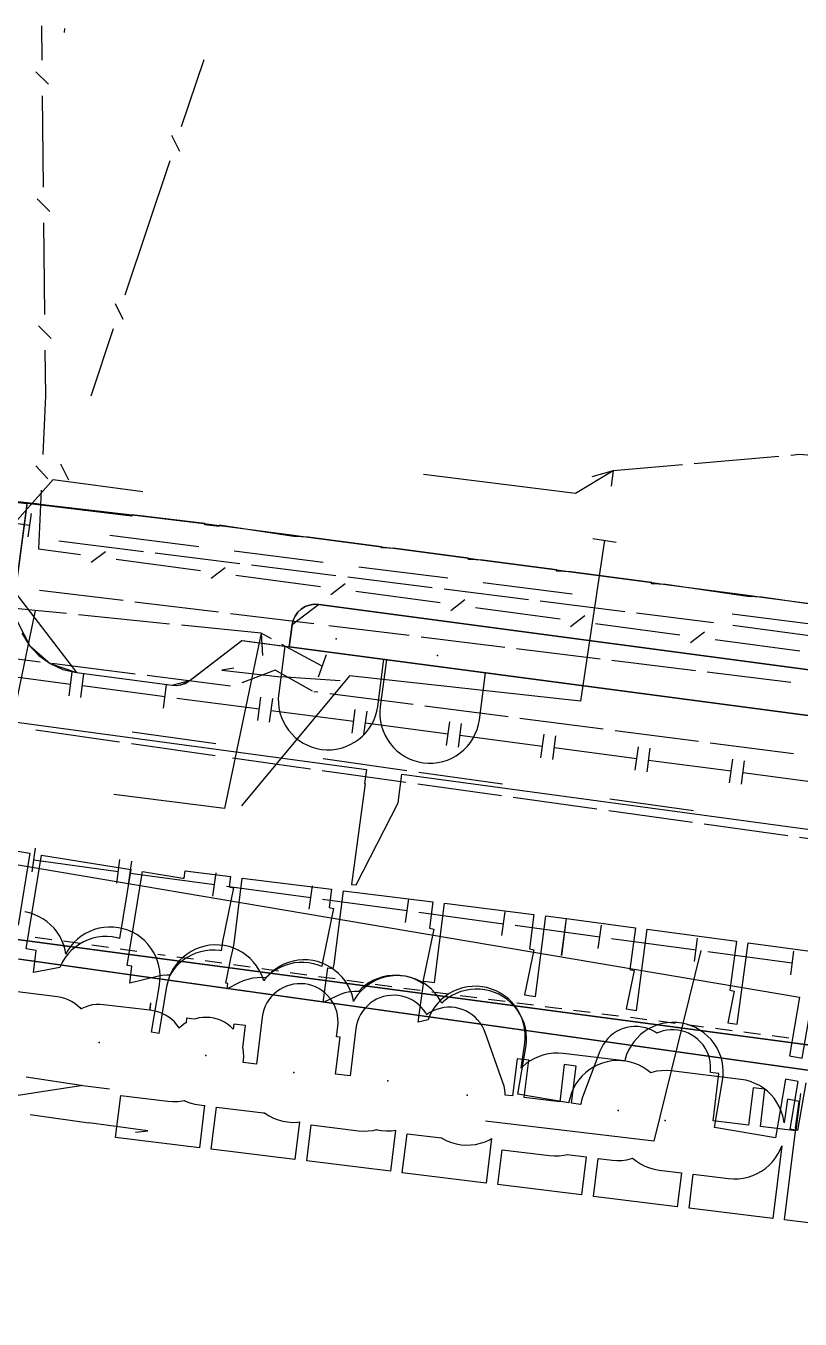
# Model space of a CAD drawing. Header units: metres. Extents: x -3782 to -2031, y 18790 to 19846.
# Drawn here: x -3691.4 to -3658.9, y 18961.2 to 19015.6 of the extents above; entities that cross this region are included whole.
import ezdxf

# ---------------------------------------------------------------- set-up
doc = ezdxf.new("R2010")
doc.units = ezdxf.units.M
for name, color, linetype in [('BOUNDARY', 7, 'Continuous'), ('CURB', 7, 'Continuous'), ('ELECTR_CABLE', 7, 'Continuous'), ('ELECTR_CABLE_COMM', 7, 'Continuous'), ('GAS', 7, 'Continuous'), ('GRASS', 7, 'Continuous'), ('GROUND', 7, 'Continuous'), ('OVERHEAD_POWER_LINE', 7, 'Continuous'), ('ROAD', 7, 'Continuous'), ('SEWER', 7, 'Continuous'), ('SIDEWALK_PATH', 7, 'Continuous'), ('TREE', 7, 'Continuous'), ('WATER_PIPELINE', 7, 'Continuous')]:
    doc.layers.add(name, color=color, linetype=linetype)

msp = doc.modelspace()

# ---------------------------------------------------------------- linework, layer by layer
at = {"layer": 'BOUNDARY'}
for points in [[(-3695.138, 18995.913), (-3690.963, 18995.46), (-3690.565, 18995.415), (-3686.947, 18994.986), (-3684.044, 18994.641), (-3682.928, 18994.504), (-3680.14, 18994.135), (-3679.545, 18994.056), (-3676.453, 18993.646), (-3675.858, 18993.568), (-3672.798, 18993.162), (-3672.203, 18993.084), (-3669.088, 18992.671), (-3668.493, 18992.592), (-3665.092, 18992.142), (-3664.497, 18992.063), (-3661.058, 18991.608), (-3660.463, 18991.529), (-3657.057, 18991.078)], [(-3615.941, 18964.679), (-3635.722, 18968.342), (-3639.132, 18968.898), (-3691.698, 18976.302)]]:
    msp.add_lwpolyline(points, dxfattribs=at)
at = {"layer": 'CURB'}
for points in [[(-3691.374, 18995.401), (-3691.738, 18992.645)], [(-3691.738, 18992.645), (-3691.86, 18991.723), (-3689.28, 18988.356), (-3685.257, 18987.823), (-3684.516, 18988.021), (-3682.324, 18989.705)], [(-3679.096, 18991.221), (-3680.219, 18990.362)], [(-3654.067, 18987.886), (-3679.096, 18991.221)], [(-3680.219, 18990.362), (-3680.342, 18989.442)], [(-3682.324, 18989.705), (-3624.331, 18982.029)], [(-3690.321, 18977.121), (-3691.017, 18977.218)], [(-3689.13, 18976.956), (-3689.826, 18977.053)], [(-3687.939, 18976.791), (-3688.635, 18976.887)], [(-3686.748, 18976.625), (-3687.444, 18976.722)], [(-3685.558, 18976.46), (-3685.857, 18976.501)], [(-3684.367, 18976.295), (-3685.062, 18976.391)], [(-3683.176, 18976.129), (-3683.871, 18976.226)], [(-3681.985, 18975.964), (-3682.681, 18976.06)], [(-3680.794, 18975.798), (-3681.49, 18975.895)], [(-3679.603, 18975.633), (-3680.299, 18975.73)], [(-3678.412, 18975.468), (-3679.108, 18975.564)], [(-3677.221, 18975.302), (-3677.917, 18975.399)], [(-3676.03, 18975.137), (-3676.726, 18975.233)], [(-3674.839, 18974.978), (-3675.513, 18975.065)], [(-3673.646, 18974.825), (-3674.343, 18974.914)], [(-3672.454, 18974.671), (-3673.15, 18974.761)], [(-3671.261, 18974.518), (-3671.958, 18974.608)], [(-3670.069, 18974.365), (-3670.765, 18974.454)], [(-3669.148, 18974.246), (-3669.573, 18974.301)], [(-3668.876, 18974.211), (-3669.148, 18974.246)], [(-3667.684, 18974.058), (-3668.38, 18974.148)], [(-3666.491, 18973.905), (-3667.188, 18973.994)], [(-3665.299, 18973.751), (-3665.995, 18973.841)], [(-3664.106, 18973.598), (-3664.803, 18973.688)], [(-3662.914, 18973.445), (-3663.61, 18973.534)], [(-3661.721, 18973.291), (-3662.418, 18973.381)], [(-3660.529, 18973.138), (-3661.225, 18973.227)], [(-3659.336, 18972.984), (-3660.033, 18973.074)]]:
    msp.add_lwpolyline(points, dxfattribs=at)
at = {"layer": 'ELECTR_CABLE'}
for points in [[(-3663.809, 18997.093), (-3666.72, 18996.84)], [(-3659.748, 18997.445), (-3663.311, 18997.136)], [(-3658.89, 18997.52), (-3659.25, 18997.489)], [(-3655.686, 18997.261), (-3658.89, 18997.52)], [(-3692.293, 18994.174), (-3690.258, 18996.474)], [(-3690.258, 18996.474), (-3686.499, 18995.974)], [(-3668.306, 18995.884), (-3674.688, 18996.682)], [(-3666.72, 18996.84), (-3668.306, 18995.884)], [(-3666.72, 18996.84), (-3667.62, 18996.589)], [(-3666.72, 18996.84), (-3666.8, 18996.191)], [(-3697.439, 18995.389), (-3691.246, 18994.556)], [(-3691.313, 18994.06), (-3691.179, 18995.052)], [(-3690.021, 18993.891), (-3686.469, 18993.449)], [(-3687.885, 18994.131), (-3684.139, 18993.657)], [(-3667.08, 18993.92), (-3668.09, 18987.15)], [(-3667.575, 18993.994), (-3666.585, 18993.846)], [(-3685.973, 18993.387), (-3682.421, 18992.944)], [(-3682.651, 18993.469), (-3678.905, 18992.996)], [(-3681.925, 18992.883), (-3678.373, 18992.44)], [(-3677.417, 18992.807), (-3673.671, 18992.334)], [(-3677.877, 18992.378), (-3674.325, 18991.936)], [(-3672.183, 18992.146), (-3668.437, 18991.672)], [(-3690.835, 18991.827), (-3687.32, 18991.397)], [(-3673.829, 18991.874), (-3670.277, 18991.432)], [(-3691.024, 18990.967), (-3693.535, 18991.22)], [(-3686.824, 18991.336), (-3683.309, 18990.905)], [(-3669.781, 18991.37), (-3666.229, 18990.927)], [(-3691.024, 18990.967), (-3692.567, 18983.593)], [(-3689.699, 18990.833), (-3691.024, 18990.967)], [(-3685.366, 18990.397), (-3689.202, 18990.783)], [(-3682.813, 18990.844), (-3679.299, 18990.413)], [(-3665.733, 18990.866), (-3662.493, 18990.462)], [(-3661.715, 18990.823), (-3657.969, 18990.349)], [(-3681.52, 18990.01), (-3684.869, 18990.347)], [(-3681.52, 18990.01), (-3683.063, 18982.636)], [(-3681.089, 18989.778), (-3681.52, 18990.01)], [(-3681.52, 18990.01), (-3681.46, 18989.078)], [(-3678.676, 18990.337), (-3675.288, 18989.922)], [(-3661.687, 18990.352), (-3658.14, 18989.867)], [(-3678.95, 18988.63), (-3680.648, 18989.542)], [(-3674.791, 18989.861), (-3671.277, 18989.43)], [(-3690.813, 18988.793), (-3692.566, 18989.014)], [(-3678.781, 18989.1), (-3679.119, 18988.16)], [(-3670.781, 18989.37), (-3667.266, 18988.939)], [(-3666.77, 18988.878), (-3663.255, 18988.448)], [(-3686.811, 18988.289), (-3690.317, 18988.731)], [(-3680.928, 18988.45), (-3682.337, 18987.922)], [(-3679.354, 18987.576), (-3680.928, 18988.45)], [(-3662.759, 18988.387), (-3659.244, 18987.956)], [(-3682.809, 18987.785), (-3686.315, 18988.227)], [(-3677.81, 18988.22), (-3682.343, 18982.749)], [(-3668.09, 18987.15), (-3677.81, 18988.22)], [(-3679.133, 18987.527), (-3679.307, 18987.55)], [(-3675.133, 18987.008), (-3678.637, 18987.463)], [(-3671.133, 18986.489), (-3674.637, 18986.944)], [(-3667.133, 18985.97), (-3670.637, 18986.424)], [(-3687.47, 18985.426), (-3690.988, 18985.927)], [(-3683.418, 18985.354), (-3686.936, 18985.855)], [(-3663.133, 18985.45), (-3666.638, 18985.905)], [(-3683.457, 18984.854), (-3686.975, 18985.356)], [(-3659.133, 18984.931), (-3662.638, 18985.386)], [(-3681.042, 18984.514), (-3682.721, 18984.749)], [(-3679.443, 18984.291), (-3681.042, 18984.514)], [(-3675.389, 18984.229), (-3678.908, 18984.721)], [(-3675.429, 18983.729), (-3678.948, 18984.222)], [(-3671.374, 18983.667), (-3674.894, 18984.159)], [(-3671.415, 18983.168), (-3674.934, 18983.66)], [(-3683.063, 18982.636), (-3687.718, 18983.22)], [(-3667.401, 18982.606), (-3670.92, 18983.098)], [(-3663.344, 18982.544), (-3666.864, 18983.036)], [(-3663.386, 18982.045), (-3666.905, 18982.537)], [(-3659.372, 18981.483), (-3662.891, 18981.975)], [(-3655.358, 18980.922), (-3658.877, 18981.414)], [(-3693.119, 18981.067), (-3691.244, 18980.761), (-3691.738, 18977.73)], [(-3655.989, 18964.9), (-3659.511, 18965.334), (-3659.036, 18969.185), (-3659.054, 18969.187), (-3658.898, 18970.314), (-3659.389, 18970.415), (-3659.526, 18969.419), (-3659.538, 18969.515), (-3659.583, 18969.716), (-3659.647, 18969.912), (-3659.731, 18970.1), (-3659.832, 18970.279), (-3659.951, 18970.448), (-3660.086, 18970.604), (-3660.235, 18970.746), (-3660.397, 18970.873), (-3660.571, 18970.983), (-3660.756, 18971.076), (-3660.948, 18971.15), (-3661.146, 18971.205), (-3661.349, 18971.24), (-3664.274, 18971.601), (-3664.479, 18971.616), (-3664.685, 18971.611), (-3664.89, 18971.586), (-3665.091, 18971.541), (-3665.136, 18971.526), (-3665.297, 18971.652), (-3665.471, 18971.762), (-3665.655, 18971.855), (-3665.847, 18971.929), (-3666.046, 18971.984), (-3666.249, 18972.019), (-3668.821, 18972.336), (-3669.026, 18972.351), (-3669.232, 18972.346), (-3669.437, 18972.321), (-3669.638, 18972.276), (-3669.833, 18972.211), (-3670.022, 18972.128), (-3670.201, 18972.026), (-3670.37, 18971.908), (-3670.526, 18971.773), (-3670.582, 18971.714), (-3670.436, 18972.775), (-3670.418, 18972.981), (-3670.42, 18973.187), (-3670.443, 18973.392), (-3670.485, 18973.593), (-3670.547, 18973.79), (-3670.628, 18973.98), (-3670.727, 18974.16), (-3670.843, 18974.33), (-3670.975, 18974.488), (-3671.123, 18974.632), (-3671.283, 18974.762), (-3671.456, 18974.874), (-3671.639, 18974.969), (-3671.83, 18975.046), (-3672.028, 18975.104), (-3672.23, 18975.142), (-3672.435, 18975.16), (-3672.642, 18975.158), (-3672.846, 18975.136), (-3673.048, 18975.093), (-3673.245, 18975.031), (-3673.434, 18974.951), (-3673.615, 18974.852), (-3673.785, 18974.735), (-3673.943, 18974.603), (-3674.087, 18974.456), (-3674.216, 18974.295), (-3674.329, 18974.122), (-3674.424, 18973.94), (-3674.5, 18973.75), (-3674.911, 18973.65), (-3674.673, 18975.378), (-3674.224, 18975.316), (-3673.807, 18978.65), (-3670.05, 18978.181), (-3670.23, 18976.737), (-3670.049, 18976.7), (-3670.442, 18974.795), (-3669.977, 18974.731), (-3669.554, 18978.119), (-3668.697, 18978.012), (-3668.891, 18976.461), (-3668.887, 18976.46), (-3668.681, 18978.01), (-3665.784, 18977.623), (-3666.018, 18975.868), (-3665.838, 18975.83), (-3666.173, 18974.206), (-3665.743, 18974.147), (-3665.288, 18977.557), (-3661.535, 18977.056), (-3661.81, 18974.999), (-3661.626, 18974.961), (-3661.903, 18973.618), (-3661.497, 18973.562), (-3661.039, 18976.99), (-3657.287, 18976.489)], [(-3689.01, 18970.989), (-3695.48, 18969.991)], [(-3691.402, 18971.35), (-3689.087, 18971.001)], [(-3689.01, 18970.989), (-3687.889, 18970.851)]]:
    msp.add_lwpolyline(points, dxfattribs=at)
for points in [[(-3690.983, 18976.665), (-3691.395, 18976.732), (-3690.75, 18980.68), (-3687, 18980.068), (-3687.472, 18977.174), (-3687.578, 18977.204), (-3687.781, 18977.239), (-3687.987, 18977.254), (-3688.193, 18977.25), (-3688.397, 18977.225), (-3688.598, 18977.18), (-3688.794, 18977.115), (-3688.983, 18977.032), (-3689.162, 18976.93), (-3689.331, 18976.812), (-3689.487, 18976.678), (-3689.629, 18976.528), (-3689.756, 18976.366), (-3689.867, 18976.192), (-3689.959, 18976.008), (-3689.98, 18975.954), (-3691.097, 18975.743)], [(-3682.809, 18979.775), (-3682.863, 18979.345), (-3682.683, 18979.308), (-3683.15, 18977.044), (-3683.199, 18976.652), (-3683.246, 18976.661), (-3683.451, 18976.679), (-3683.657, 18976.676), (-3683.862, 18976.654), (-3684.064, 18976.612), (-3684.26, 18976.55), (-3684.45, 18976.469), (-3684.631, 18976.37), (-3684.801, 18976.254), (-3684.959, 18976.121), (-3685.103, 18975.974), (-3685.232, 18975.813), (-3685.344, 18975.641), (-3685.349, 18975.633), (-3685.482, 18975.633), (-3685.687, 18975.613), (-3685.889, 18975.573), (-3687.043, 18975.285), (-3686.953, 18976.007), (-3687.151, 18976.039), (-3686.506, 18979.987), (-3684.81, 18979.71), (-3684.752, 18979.701), (-3684.713, 18980.013)], [(-3678.556, 18979.244), (-3678.652, 18978.476), (-3678.472, 18978.438), (-3678.94, 18976.168), (-3678.962, 18975.989), (-3679.114, 18976.05), (-3679.312, 18976.108), (-3679.515, 18976.146), (-3679.72, 18976.164), (-3679.926, 18976.162), (-3680.131, 18976.14), (-3680.333, 18976.097), (-3680.529, 18976.036), (-3680.719, 18975.955), (-3680.899, 18975.856), (-3681.07, 18975.739), (-3681.227, 18975.607), (-3681.318, 18975.514), (-3681.46, 18975.525), (-3681.666, 18975.52), (-3681.871, 18975.495), (-3682.072, 18975.45), (-3682.268, 18975.386), (-3682.456, 18975.303), (-3682.953, 18975.053), (-3682.923, 18975.273), (-3683.002, 18975.289), (-3682.759, 18976.469), (-3682.755, 18976.492), (-3682.754, 18976.492), (-3682.657, 18976.962), (-3682.313, 18979.713)], [(-3674.731, 18975.284), (-3674.812, 18975.337), (-3674.995, 18975.432), (-3675.186, 18975.509), (-3675.384, 18975.567), (-3675.587, 18975.605), (-3675.792, 18975.623), (-3675.998, 18975.621), (-3676.203, 18975.598), (-3676.405, 18975.556), (-3676.601, 18975.494), (-3676.791, 18975.413), (-3676.971, 18975.314), (-3677.142, 18975.198), (-3677.299, 18975.066), (-3677.415, 18974.947), (-3677.592, 18974.945), (-3677.796, 18974.923), (-3677.998, 18974.88), (-3678.194, 18974.818), (-3678.384, 18974.736), (-3678.915, 18974.477), (-3678.714, 18975.935), (-3678.484, 18975.903), (-3678.447, 18976.086), (-3678.06, 18979.182), (-3674.303, 18978.712), (-3674.441, 18977.606), (-3674.26, 18977.569), (-3674.73, 18975.291)], [(-3687.638, 18968.805), (-3687.42, 18970.569), (-3685.435, 18970.324), (-3685.23, 18970.309), (-3685.024, 18970.314), (-3684.819, 18970.339), (-3684.747, 18970.355), (-3684.703, 18970.333), (-3684.511, 18970.259), (-3684.312, 18970.204), (-3684.109, 18970.169), (-3683.904, 18970.153), (-3683.896, 18970.154), (-3684.116, 18968.37)], [(-3683.401, 18970.081), (-3681.416, 18969.836), (-3681.374, 18969.833), (-3681.358, 18969.821), (-3681.184, 18969.711), (-3681, 18969.618), (-3680.808, 18969.544), (-3680.609, 18969.489), (-3680.406, 18969.454), (-3680.201, 18969.438), (-3679.995, 18969.443), (-3679.903, 18969.455), (-3680.098, 18967.874), (-3683.62, 18968.309)], [(-3679.602, 18967.813), (-3679.414, 18969.331), (-3677.43, 18969.086), (-3677.224, 18969.071), (-3677.018, 18969.076), (-3676.813, 18969.101), (-3676.672, 18969.133), (-3676.656, 18969.129), (-3676.453, 18969.094), (-3676.247, 18969.078), (-3676.041, 18969.084), (-3675.867, 18969.105), (-3676.08, 18967.379)], [(-3675.38, 18968.961), (-3673.941, 18968.784), (-3673.893, 18968.754), (-3673.709, 18968.661), (-3673.516, 18968.587), (-3673.318, 18968.532), (-3673.115, 18968.497), (-3672.909, 18968.481), (-3672.703, 18968.487), (-3672.499, 18968.512), (-3672.298, 18968.557), (-3672.102, 18968.622), (-3671.913, 18968.705), (-3671.831, 18968.752), (-3672.061, 18966.883), (-3675.583, 18967.317)], [(-3671.565, 18966.822), (-3671.385, 18968.283), (-3669.4, 18968.038), (-3669.194, 18968.023), (-3668.988, 18968.028), (-3668.783, 18968.053), (-3668.649, 18968.083), (-3667.846, 18967.984), (-3668.043, 18966.387)], [(-3660.007, 18965.396), (-3663.529, 18965.83), (-3663.353, 18967.255), (-3661.864, 18967.072), (-3661.658, 18967.057), (-3661.452, 18967.062), (-3661.248, 18967.087), (-3661.047, 18967.132), (-3660.851, 18967.197), (-3660.663, 18967.28), (-3660.483, 18967.382), (-3660.315, 18967.5), (-3660.159, 18967.635), (-3660.017, 18967.784), (-3659.89, 18967.947), (-3659.78, 18968.121), (-3659.687, 18968.305), (-3659.629, 18968.454)], [(-3664.025, 18965.891), (-3667.547, 18966.326), (-3667.35, 18967.923), (-3666.763, 18967.851), (-3666.557, 18967.835), (-3666.351, 18967.84), (-3666.147, 18967.866), (-3665.946, 18967.911), (-3665.901, 18967.926), (-3665.74, 18967.8), (-3665.566, 18967.69), (-3665.382, 18967.597), (-3665.19, 18967.523), (-3664.991, 18967.468), (-3664.788, 18967.433), (-3663.849, 18967.317)]]:
    msp.add_lwpolyline(points, close=True, dxfattribs=at)
at = {"layer": 'ELECTR_CABLE_COMM'}
for points in [[(-3690.753, 19015.555), (-3690.737, 19014.109)], [(-3684.869, 19011.316), (-3683.921, 19014.14)], [(-3690.997, 19013.622), (-3690.462, 19013.097)], [(-3690.722, 19012.61), (-3690.681, 19008.766)], [(-3684.941, 19010.269), (-3685.275, 19010.94)], [(-3687.242, 19004.246), (-3685.346, 19009.894)], [(-3690.941, 19008.278), (-3690.406, 19007.753)], [(-3690.665, 19007.266), (-3690.625, 19003.422)], [(-3687.314, 19003.199), (-3687.648, 19003.87)], [(-3690.885, 19002.934), (-3690.349, 19002.41)], [(-3688.668, 19000), (-3687.72, 19002.824)], [(-3690.609, 19001.922), (-3690.589, 19000)], [(-3690.589, 19000), (-3690.702, 18997.53)], [(-3690.989, 18997.057), (-3690.483, 18996.504)], [(-3689.611, 18996.444), (-3689.94, 18997.117)], [(-3690.77, 18996.031), (-3690.883, 18993.561)], [(-3690.883, 18993.561), (-3689.107, 18993.323)], [(-3688.661, 18992.996), (-3688.066, 18993.451)], [(-3687.62, 18993.124), (-3684.068, 18992.648)], [(-3683.622, 18992.32), (-3683.027, 18992.775)], [(-3682.581, 18992.448), (-3679.029, 18991.972)], [(-3678.583, 18991.645), (-3677.988, 18992.1)], [(-3677.542, 18991.773), (-3673.99, 18991.297)], [(-3673.544, 18990.97), (-3672.949, 18991.425)], [(-3672.503, 18991.098), (-3668.951, 18990.621)], [(-3668.505, 18990.294), (-3667.91, 18990.749)], [(-3667.464, 18990.422), (-3663.912, 18989.946)], [(-3663.466, 18989.619), (-3662.871, 18990.074)], [(-3662.425, 18989.747), (-3658.873, 18989.271)]]:
    msp.add_lwpolyline(points, dxfattribs=at)
at = {"layer": 'GAS'}
for points in [[(-3689.785, 19015.45), (-3689.797, 19015.28)], [(-3693, 18988.329), (-3689.528, 18987.872)], [(-3689.593, 18987.377), (-3689.463, 18988.368)], [(-3689.097, 18987.311), (-3688.967, 18988.303)], [(-3689.032, 18987.807), (-3685.56, 18987.35)], [(-3685.625, 18986.855), (-3685.495, 18987.846)], [(-3685.065, 18987.285), (-3681.593, 18986.828)], [(-3681.658, 18986.333), (-3681.527, 18987.324)], [(-3681.162, 18986.267), (-3681.032, 18987.259)], [(-3681.097, 18986.763), (-3677.625, 18986.306)], [(-3677.69, 18985.811), (-3677.56, 18986.802)], [(-3677.195, 18985.745), (-3677.064, 18986.737)], [(-3677.129, 18986.241), (-3673.658, 18985.784)], [(-3673.723, 18985.289), (-3673.592, 18986.28)], [(-3673.227, 18985.223), (-3673.097, 18986.215)], [(-3673.162, 18985.719), (-3669.69, 18985.262)], [(-3669.755, 18984.767), (-3669.625, 18985.758)], [(-3669.26, 18984.701), (-3669.129, 18985.693)], [(-3669.194, 18985.197), (-3665.722, 18984.74)], [(-3665.788, 18984.245), (-3665.657, 18985.236)], [(-3665.292, 18984.179), (-3665.162, 18985.171)], [(-3665.227, 18984.675), (-3661.755, 18984.218)], [(-3661.82, 18983.723), (-3661.69, 18984.714)], [(-3661.324, 18983.657), (-3661.194, 18984.649)], [(-3661.259, 18984.153), (-3657.787, 18983.696)], [(-3691.145, 18979.98), (-3691.01, 18980.971)], [(-3691.077, 18980.475), (-3687.524, 18979.992)], [(-3687.592, 18979.497), (-3687.457, 18980.488)], [(-3687.096, 18979.43), (-3686.962, 18980.421)], [(-3687.029, 18979.925), (-3683.476, 18979.442)], [(-3683.543, 18978.947), (-3683.409, 18979.938)], [(-3682.98, 18979.375), (-3679.427, 18978.892)], [(-3679.495, 18978.397), (-3679.36, 18979.388)], [(-3678.932, 18978.825), (-3675.379, 18978.342)], [(-3675.446, 18977.847), (-3675.312, 18978.838)], [(-3674.884, 18978.275), (-3671.331, 18977.792)], [(-3671.398, 18977.297), (-3671.263, 18978.288)], [(-3670.835, 18977.725), (-3667.282, 18977.242)], [(-3667.35, 18976.747), (-3667.215, 18977.738)], [(-3666.787, 18977.175), (-3663.234, 18976.692)], [(-3663.301, 18976.197), (-3663.167, 18977.187)], [(-3663.036, 18976.665), (-3665.005, 18968.641)], [(-3662.738, 18976.625), (-3659.185, 18976.142)], [(-3659.253, 18975.647), (-3659.118, 18976.638)], [(-3665.005, 18968.641), (-3672.084, 18969.481)]]:
    msp.add_lwpolyline(points, dxfattribs=at)
at = {"layer": 'GRASS'}
msp.add_lwpolyline([(-3680.219, 18990.362), (-3680.342, 18989.442), (-3653.327, 18985.867), (-3653.208, 18986.763), (-3653.235, 18987.159), (-3653.405, 18987.502), (-3653.692, 18987.757), (-3654.067, 18987.886), (-3679.096, 18991.221), (-3679.293, 18991.228), (-3679.485, 18991.196), (-3679.668, 18991.128), (-3679.835, 18991.024), (-3679.979, 18990.89), (-3680.093, 18990.731), (-3680.174, 18990.554)], close=True, dxfattribs=at)
for points in [[(-3618.253, 18966.181), (-3624.107, 18967.448), (-3627.393, 18968.131), (-3630.689, 18968.758), (-3633.995, 18969.33), (-3637.311, 18969.846), (-3637.476, 18969.532), (-3637.732, 18969.3), (-3638.051, 18969.169), (-3638.406, 18969.156), (-3638.743, 18969.267), (-3639.013, 18969.482), (-3639.194, 18969.776), (-3639.265, 18970.124), (-3639.452, 18970.15), (-3639.639, 18970.175), (-3639.826, 18970.2), (-3640.013, 18970.225), (-3753.958, 18985.408)], [(-3692.365, 18976.396), (-3637.421, 18968.657), (-3632.658, 18967.887), (-3627.906, 18967.056), (-3623.165, 18966.164), (-3618.435, 18965.212)]]:
    msp.add_lwpolyline(points, dxfattribs=at)
at = {"layer": 'GROUND'}
msp.add_lwpolyline([(-3680.342, 18989.442), (-3680.219, 18990.362), (-3680.174, 18990.554), (-3680.093, 18990.731), (-3679.979, 18990.89), (-3679.835, 18991.024), (-3679.668, 18991.128), (-3679.485, 18991.196), (-3679.293, 18991.228), (-3679.096, 18991.221), (-3654.067, 18987.886), (-3653.692, 18987.757), (-3653.405, 18987.502), (-3653.235, 18987.159), (-3653.208, 18986.763), (-3653.327, 18985.867)], close=True, dxfattribs=at)
for points in [[(-3753.958, 18985.408), (-3640.013, 18970.225), (-3639.826, 18970.2), (-3639.639, 18970.175), (-3639.452, 18970.15), (-3639.265, 18970.124), (-3639.194, 18969.776), (-3639.013, 18969.482), (-3638.743, 18969.267), (-3638.406, 18969.156), (-3638.051, 18969.169), (-3637.732, 18969.3), (-3637.476, 18969.532), (-3637.311, 18969.846), (-3633.995, 18969.33), (-3630.689, 18968.758), (-3627.393, 18968.131), (-3624.107, 18967.448), (-3618.253, 18966.181)], [(-3615.941, 18964.679), (-3635.722, 18968.342), (-3639.132, 18968.898), (-3691.698, 18976.302)]]:
    msp.add_lwpolyline(points, dxfattribs=at)
at = {"layer": 'OVERHEAD_POWER_LINE'}
for points in [[(-3682.666, 18988.539), (-3683.177, 18988.463)], [(-3683.177, 18988.463), (-3680.693, 18988.179)], [(-3678.199, 18988.001), (-3680.693, 18988.179)], [(-3691.236, 18969.768), (-3688.76, 18969.424)], [(-3686.283, 18969.087), (-3688.76, 18969.424)], [(-3686.795, 18969.021), (-3686.283, 18969.087)]]:
    msp.add_lwpolyline(points, dxfattribs=at)
at = {"layer": 'ROAD'}
for points in [[(-3695.725, 18995.977), (-3691.367, 18995.46), (-3691.366, 18995.46), (-3691.366, 18995.459), (-3691.739, 18992.645)], [(-3691.579, 18990.007), (-3691.268, 18989.506), (-3691.267, 18989.505), (-3690.865, 18989.075), (-3690.863, 18989.073), (-3690.389, 18988.733), (-3690.387, 18988.732), (-3689.856, 18988.491), (-3689.854, 18988.49), (-3689.281, 18988.356), (-3689.28, 18988.356), (-3685.257, 18987.823), (-3685.256, 18987.823), (-3685.061, 18987.817), (-3685.059, 18987.817), (-3684.868, 18987.849), (-3684.866, 18987.849), (-3684.685, 18987.917), (-3684.683, 18987.918), (-3684.517, 18988.021), (-3684.516, 18988.022), (-3682.325, 18989.704), (-3682.324, 18989.705), (-3682.323, 18989.705), (-3680.518, 18989.466), (-3680.781, 18987.483), (-3680.798, 18987.278), (-3680.794, 18987.072), (-3680.771, 18986.867), (-3680.728, 18986.666), (-3680.665, 18986.469), (-3680.583, 18986.28), (-3680.483, 18986.1), (-3680.366, 18985.93), (-3680.233, 18985.773), (-3680.085, 18985.63), (-3679.923, 18985.502), (-3679.75, 18985.39), (-3679.567, 18985.296), (-3679.375, 18985.22), (-3679.177, 18985.163), (-3678.974, 18985.126), (-3678.769, 18985.109), (-3678.563, 18985.112), (-3678.358, 18985.136), (-3678.157, 18985.179), (-3677.961, 18985.242), (-3677.771, 18985.324), (-3677.591, 18985.424), (-3677.422, 18985.541), (-3677.264, 18985.674), (-3677.121, 18985.822), (-3676.993, 18985.983), (-3676.881, 18986.156), (-3676.787, 18986.34), (-3676.711, 18986.531), (-3676.654, 18986.729), (-3676.617, 18986.932), (-3676.355, 18988.915), (-3676.245, 18988.9), (-3676.508, 18986.918), (-3676.525, 18986.712), (-3676.522, 18986.506), (-3676.498, 18986.302), (-3676.455, 18986.1), (-3676.392, 18985.904), (-3676.31, 18985.715), (-3676.21, 18985.534), (-3676.093, 18985.365), (-3675.96, 18985.208), (-3675.812, 18985.064), (-3675.65, 18984.936), (-3675.477, 18984.824), (-3675.294, 18984.73), (-3675.102, 18984.654), (-3674.904, 18984.597), (-3674.701, 18984.56), (-3674.496, 18984.543), (-3674.29, 18984.547), (-3674.085, 18984.57), (-3673.884, 18984.613), (-3673.688, 18984.676), (-3673.498, 18984.758), (-3673.318, 18984.858), (-3673.149, 18984.975), (-3672.991, 18985.108), (-3672.848, 18985.256), (-3672.72, 18985.418), (-3672.608, 18985.591), (-3672.514, 18985.774), (-3672.438, 18985.966), (-3672.381, 18986.164), (-3672.344, 18986.367), (-3672.082, 18988.349), (-3642.727, 18984.464)], [(-3640.013, 18970.225), (-3753.958, 18985.408)]]:
    msp.add_lwpolyline(points, dxfattribs=at)
at = {"layer": 'SEWER'}
for points in [[(-3699.067, 18987.256), (-3677.086, 18984.282), (-3677.167, 18983.688), (-3677.142, 18983.684), (-3677.715, 18979.447), (-3677.522, 18979.423), (-3675.763, 18982.875), (-3675.6, 18984.081), (-3653.891, 18981.144)], [(-3658.846, 18970.645), (-3659.04, 18969.075), (-3660.528, 18969.259), (-3660.334, 18970.828), (-3660.831, 18970.889), (-3661.025, 18969.321), (-3662.513, 18969.505), (-3662.268, 18971.49), (-3662.632, 18971.535), (-3662.62, 18971.664), (-3662.621, 18971.821), (-3662.638, 18971.977), (-3662.669, 18972.131), (-3662.716, 18972.281), (-3662.777, 18972.426), (-3662.852, 18972.564), (-3662.94, 18972.694), (-3663.041, 18972.814), (-3663.153, 18972.924), (-3663.275, 18973.023), (-3663.406, 18973.109), (-3663.545, 18973.182), (-3663.69, 18973.242), (-3663.841, 18973.286), (-3663.995, 18973.316), (-3664.152, 18973.33), (-3664.309, 18973.329), (-3664.465, 18973.312), (-3664.618, 18973.28), (-3664.768, 18973.234), (-3664.877, 18973.188), (-3664.932, 18973.225), (-3665.069, 18973.302), (-3665.213, 18973.364), (-3665.362, 18973.412), (-3665.516, 18973.446), (-3665.672, 18973.464), (-3665.829, 18973.466), (-3665.985, 18973.454), (-3666.14, 18973.426), (-3666.291, 18973.383), (-3666.437, 18973.325), (-3666.576, 18973.253), (-3666.708, 18973.168), (-3666.832, 18973.071), (-3666.944, 18972.962), (-3667.046, 18972.842), (-3667.135, 18972.713), (-3667.212, 18972.576), (-3667.274, 18972.432), (-3668.003, 18970.499), (-3668.051, 18970.35), (-3668.084, 18970.196), (-3668.085, 18970.194), (-3668.468, 18970.242), (-3668.275, 18971.803), (-3668.771, 18971.864), (-3668.964, 18970.303), (-3670.453, 18970.488), (-3670.26, 18972.047), (-3670.756, 18972.108), (-3670.949, 18970.549), (-3671.26, 18970.587), (-3671.26, 18970.656), (-3671.275, 18970.812), (-3671.305, 18970.966), (-3671.35, 18971.116), (-3672.095, 18973.215), (-3672.155, 18973.36), (-3672.229, 18973.499), (-3672.316, 18973.63), (-3672.415, 18973.751), (-3672.526, 18973.862), (-3672.647, 18973.962), (-3672.777, 18974.05), (-3672.916, 18974.124), (-3673.061, 18974.185), (-3673.211, 18974.231), (-3673.365, 18974.262), (-3673.521, 18974.277), (-3673.678, 18974.278), (-3673.834, 18974.263), (-3673.988, 18974.232), (-3674.139, 18974.187), (-3674.284, 18974.127), (-3674.423, 18974.054), (-3674.553, 18973.967), (-3674.555, 18973.965), (-3674.596, 18974.038), (-3674.686, 18974.166), (-3674.789, 18974.285), (-3674.903, 18974.394), (-3675.026, 18974.49), (-3675.159, 18974.574), (-3675.299, 18974.645), (-3675.446, 18974.701), (-3675.597, 18974.743), (-3675.752, 18974.77), (-3675.908, 18974.782), (-3676.065, 18974.778), (-3676.221, 18974.759), (-3676.374, 18974.724), (-3676.523, 18974.675), (-3676.667, 18974.612), (-3676.804, 18974.534), (-3676.932, 18974.444), (-3677.051, 18974.341), (-3677.159, 18974.228), (-3677.256, 18974.104), (-3677.34, 18973.971), (-3677.411, 18973.831), (-3677.467, 18973.685), (-3677.509, 18973.533), (-3677.536, 18973.379), (-3677.781, 18971.394), (-3678.392, 18971.47), (-3678.2, 18973.022), (-3678.35, 18973.04), (-3678.296, 18973.473), (-3678.284, 18973.629), (-3678.288, 18973.786), (-3678.307, 18973.942), (-3678.342, 18974.095), (-3678.391, 18974.244), (-3678.454, 18974.388), (-3678.531, 18974.525), (-3678.622, 18974.653), (-3678.724, 18974.772), (-3678.838, 18974.881), (-3678.962, 18974.977), (-3679.094, 18975.061), (-3679.234, 18975.132), (-3679.381, 18975.189), (-3679.532, 18975.231), (-3679.687, 18975.258), (-3679.843, 18975.269), (-3680, 18975.266), (-3680.156, 18975.247), (-3680.309, 18975.212), (-3680.458, 18975.163), (-3680.602, 18975.1), (-3680.739, 18975.022), (-3680.867, 18974.932), (-3680.986, 18974.83), (-3681.095, 18974.716), (-3681.191, 18974.592), (-3681.275, 18974.46), (-3681.346, 18974.32), (-3681.403, 18974.173), (-3681.445, 18974.022), (-3681.472, 18973.867), (-3681.718, 18971.881), (-3682.277, 18971.95), (-3682.264, 18972.057), (-3682.252, 18972.213), (-3682.256, 18972.37), (-3682.275, 18972.526), (-3682.286, 18972.573), (-3682.17, 18973.509), (-3682.667, 18973.57), (-3682.693, 18973.356), (-3682.807, 18973.464), (-3682.93, 18973.561), (-3683.063, 18973.645), (-3683.203, 18973.715), (-3683.35, 18973.772), (-3683.501, 18973.814), (-3683.656, 18973.841), (-3683.812, 18973.852), (-3683.969, 18973.849), (-3684.125, 18973.829), (-3684.278, 18973.795), (-3684.338, 18973.775), (-3684.652, 18973.814), (-3684.675, 18973.623), (-3684.708, 18973.605), (-3684.836, 18973.514), (-3684.955, 18973.412), (-3684.963, 18973.403), (-3684.969, 18973.413), (-3685.059, 18973.541), (-3685.162, 18973.66), (-3685.276, 18973.768), (-3685.4, 18973.864), (-3685.533, 18973.948), (-3685.674, 18974.018), (-3685.82, 18974.074), (-3685.972, 18974.116), (-3686.126, 18974.142), (-3686.198, 18974.151), (-3686.162, 18974.446), (-3686.165, 18974.447), (-3686.202, 18974.151), (-3688.141, 18974.386), (-3688.298, 18974.397), (-3688.455, 18974.393), (-3688.611, 18974.374), (-3688.764, 18974.339), (-3688.913, 18974.289), (-3689.056, 18974.225), (-3689.093, 18974.205), (-3689.12, 18974.236), (-3689.234, 18974.344), (-3689.358, 18974.441), (-3689.49, 18974.525), (-3689.631, 18974.595), (-3689.777, 18974.651), (-3689.929, 18974.693), (-3690.083, 18974.72), (-3692.098, 18974.967)]]:
    msp.add_lwpolyline(points, dxfattribs=at)
at = {"layer": 'SIDEWALK_PATH'}
for points in [[(-3657.064, 18991.029), (-3660.463, 18991.529), (-3661.064, 18991.558), (-3664.497, 18992.063), (-3665.099, 18992.093), (-3665.092, 18992.142), (-3668.493, 18992.592), (-3669.095, 18992.622), (-3669.088, 18992.671), (-3672.203, 18993.084), (-3672.804, 18993.113), (-3672.798, 18993.162), (-3675.858, 18993.568), (-3676.46, 18993.597), (-3676.453, 18993.646), (-3679.545, 18994.056), (-3680.147, 18994.085), (-3683.287, 18994.551), (-3683.294, 18994.494), (-3683.889, 18994.572), (-3683.883, 18994.622), (-3686.947, 18994.986), (-3686.953, 18994.936), (-3687.549, 18995.007), (-3690.77, 18995.389), (-3691.365, 18995.46), (-3691.869, 18991.659)], [(-3691.767, 18990.49), (-3691.249, 18989.481), (-3690.394, 18988.735), (-3689.282, 18988.356), (-3685.257, 18987.823), (-3685.072, 18987.816), (-3684.892, 18987.842), (-3684.719, 18987.901), (-3684.558, 18987.991), (-3682.324, 18989.705), (-3680.342, 18989.442), (-3680.219, 18990.362), (-3680.174, 18990.554), (-3680.093, 18990.731), (-3679.979, 18990.89), (-3679.835, 18991.024), (-3679.668, 18991.128), (-3679.485, 18991.196), (-3679.293, 18991.228), (-3679.096, 18991.221), (-3654.067, 18987.886)]]:
    msp.add_lwpolyline(points, dxfattribs=at)
at = {"layer": 'TREE'}
for p in [(-3678.359, 18989.777), (-3674.105, 18989.067), (-3688.334, 18972.798), (-3683.851, 18972.253), (-3680.149, 18971.537), (-3676.196, 18971.178), (-3672.858, 18970.581), (-3666.506, 18969.935), (-3664.531, 18969.517)]:
    msp.add_point(p, dxfattribs=at)
at = {"layer": 'WATER_PIPELINE'}
for points in [[(-3764.481, 18992.592), (-3658.884, 18974.7), (-3659.302, 18972.233), (-3658.768, 18972.142), (-3658.273, 18975.064), (-3657.959, 18975.011), (-3658.454, 18972.089), (-3657.823, 18971.982), (-3657.405, 18974.45), (-3578.979, 18961.161)], [(-3658.62, 18971.106), (-3658.961, 18969.095), (-3659.275, 18969.148), (-3658.935, 18971.159), (-3659.469, 18971.249), (-3659.887, 18968.785), (-3662.451, 18969.219), (-3662.117, 18971.191), (-3662.093, 18971.396), (-3662.089, 18971.602), (-3662.105, 18971.807), (-3662.141, 18972.01), (-3662.196, 18972.209), (-3662.271, 18972.401), (-3662.365, 18972.584), (-3662.476, 18972.758), (-3662.603, 18972.92), (-3662.746, 18973.069), (-3662.902, 18973.203), (-3663.071, 18973.321), (-3663.251, 18973.422), (-3663.44, 18973.504), (-3663.636, 18973.568), (-3663.837, 18973.612), (-3664.042, 18973.637), (-3664.248, 18973.641), (-3664.453, 18973.625), (-3664.656, 18973.589), (-3664.854, 18973.533), (-3665.046, 18973.458), (-3665.23, 18973.365), (-3665.404, 18973.254), (-3665.566, 18973.127), (-3665.714, 18972.984), (-3665.848, 18972.827), (-3665.966, 18972.658), (-3666.067, 18972.479), (-3666.15, 18972.29), (-3666.214, 18972.094), (-3666.231, 18972.014), (-3666.36, 18972.03), (-3666.566, 18972.034), (-3666.771, 18972.018), (-3666.974, 18971.982), (-3667.173, 18971.926), (-3667.364, 18971.851), (-3667.548, 18971.758), (-3667.722, 18971.647), (-3667.884, 18971.519), (-3668.033, 18971.377), (-3668.167, 18971.22), (-3668.285, 18971.051), (-3668.385, 18970.872), (-3668.468, 18970.683), (-3668.532, 18970.487), (-3668.576, 18970.286), (-3668.581, 18970.258), (-3670.721, 18970.62), (-3670.387, 18972.592), (-3670.363, 18972.797), (-3670.358, 18973.003), (-3670.374, 18973.208), (-3670.41, 18973.411), (-3670.466, 18973.61), (-3670.541, 18973.802), (-3670.635, 18973.985), (-3670.746, 18974.159), (-3670.873, 18974.321), (-3671.016, 18974.47), (-3671.172, 18974.604), (-3671.341, 18974.722), (-3671.521, 18974.823), (-3671.71, 18974.905), (-3671.906, 18974.969), (-3672.107, 18975.014), (-3672.311, 18975.038), (-3672.517, 18975.042), (-3672.723, 18975.026), (-3672.926, 18974.99), (-3673.124, 18974.935), (-3673.316, 18974.86), (-3673.5, 18974.766), (-3673.674, 18974.655), (-3673.836, 18974.528), (-3673.923, 18974.444), (-3673.978, 18974.552), (-3674.089, 18974.726), (-3674.216, 18974.888), (-3674.359, 18975.036), (-3674.515, 18975.17), (-3674.684, 18975.288), (-3674.864, 18975.389), (-3675.053, 18975.472), (-3675.249, 18975.536), (-3675.45, 18975.58), (-3675.655, 18975.604), (-3675.861, 18975.609), (-3676.066, 18975.593), (-3676.269, 18975.557), (-3676.467, 18975.501), (-3676.659, 18975.426), (-3676.843, 18975.333), (-3677.017, 18975.222), (-3677.179, 18975.094), (-3677.327, 18974.952), (-3677.461, 18974.795), (-3677.579, 18974.626), (-3677.636, 18974.526), (-3677.656, 18974.639), (-3677.711, 18974.837), (-3677.786, 18975.029), (-3677.88, 18975.213), (-3677.991, 18975.387), (-3678.118, 18975.549), (-3678.261, 18975.697), (-3678.417, 18975.831), (-3678.586, 18975.949), (-3678.766, 18976.05), (-3678.955, 18976.133), (-3679.151, 18976.197), (-3679.352, 18976.241), (-3679.557, 18976.266), (-3679.763, 18976.27), (-3679.968, 18976.254), (-3680.171, 18976.218), (-3680.369, 18976.162), (-3680.561, 18976.087), (-3680.745, 18975.994), (-3680.919, 18975.883), (-3681.081, 18975.755), (-3681.229, 18975.613), (-3681.363, 18975.456), (-3681.408, 18975.392), (-3681.429, 18975.467), (-3681.504, 18975.659), (-3681.597, 18975.843), (-3681.708, 18976.017), (-3681.836, 18976.179), (-3681.978, 18976.327), (-3682.135, 18976.461), (-3682.304, 18976.579), (-3682.483, 18976.68), (-3682.672, 18976.763), (-3682.868, 18976.827), (-3683.069, 18976.871), (-3683.274, 18976.895), (-3683.48, 18976.9), (-3683.686, 18976.884), (-3683.888, 18976.848), (-3684.087, 18976.792), (-3684.279, 18976.717), (-3684.463, 18976.624), (-3684.636, 18976.513), (-3684.798, 18976.385), (-3684.947, 18976.243), (-3685.081, 18976.086), (-3685.199, 18975.917), (-3685.3, 18975.737), (-3685.382, 18975.549), (-3685.446, 18975.353), (-3685.491, 18975.151), (-3685.825, 18973.179), (-3686.131, 18973.231), (-3685.796, 18975.203), (-3685.772, 18975.408), (-3685.768, 18975.614), (-3685.784, 18975.819), (-3685.82, 18976.022), (-3685.876, 18976.221), (-3685.95, 18976.413), (-3686.044, 18976.596), (-3686.155, 18976.77), (-3686.282, 18976.932), (-3686.425, 18977.081), (-3686.581, 18977.215), (-3686.75, 18977.333), (-3686.93, 18977.433), (-3687.119, 18977.516), (-3687.315, 18977.58), (-3687.516, 18977.624), (-3687.721, 18977.649), (-3687.927, 18977.653), (-3688.132, 18977.637), (-3688.335, 18977.601), (-3688.534, 18977.545), (-3688.726, 18977.47), (-3688.909, 18977.377), (-3689.083, 18977.266), (-3689.245, 18977.139), (-3689.394, 18976.996), (-3689.528, 18976.839), (-3689.646, 18976.67), (-3689.733, 18976.515), (-3689.764, 18976.69), (-3689.82, 18976.889), (-3689.895, 18977.081), (-3689.988, 18977.265), (-3690.099, 18977.438), (-3690.226, 18977.6), (-3690.369, 18977.749), (-3690.526, 18977.883), (-3690.695, 18978.001), (-3690.874, 18978.102), (-3691.063, 18978.184), (-3691.259, 18978.248), (-3691.46, 18978.293)]]:
    msp.add_lwpolyline(points, dxfattribs=at)

doc.saveas('drawing.dxf')
